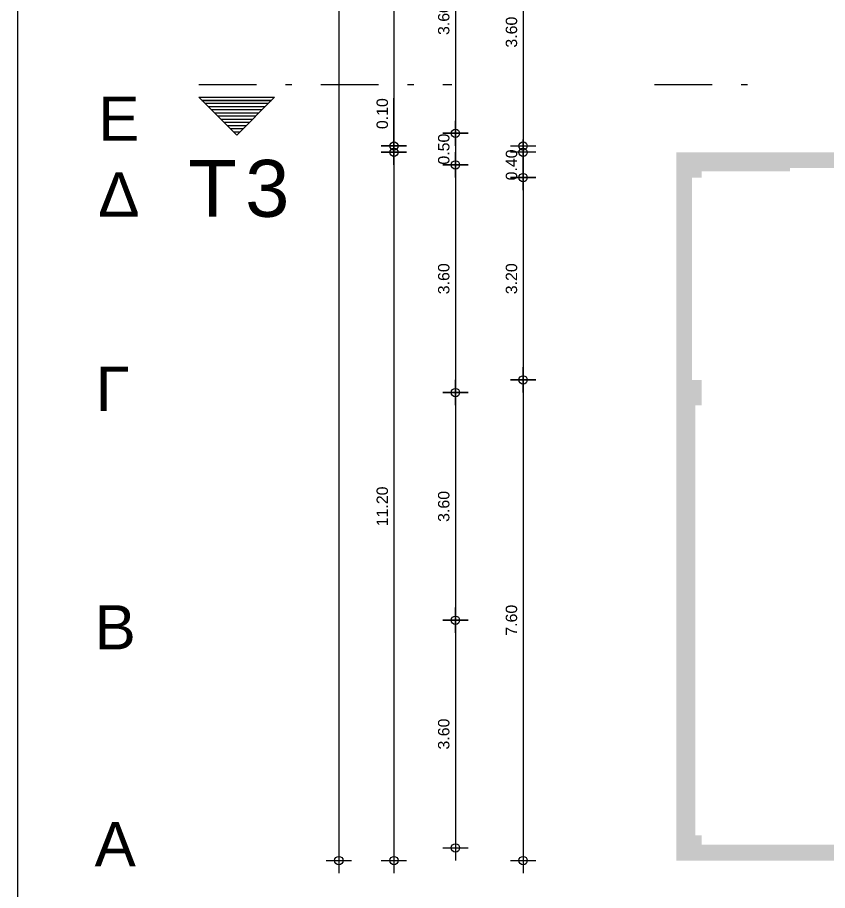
# Model space of a CAD drawing. Header units: metres. Extents: x 0 to 132, y -109 to 310.
# Drawn here: x 1 to 13.81, y -77.35 to -63.54 of the extents above; entities that cross this region are included whole.
import ezdxf

# ---------------------------------------------------------------- set-up
doc = ezdxf.new("R2010")
doc.units = ezdxf.units.M
doc.header["$LTSCALE"] = 0.036
doc.linetypes.add('DASHDOTX2', pattern=[50.8, 25.4, -12.7, 0, -12.7])
doc.layers.get('Defpoints').update_dxf_attribs({"color": 252})
for name, color, linetype in [('arxitektonika', 254, 'Continuous'), ('BORDER', 252, 'Continuous'), ('DIMBLK', 252, 'Continuous'), ('LAYER-ON', 252, 'Continuous')]:
    doc.layers.add(name, color=color, linetype=linetype)
doc.styles.add('COMU-N', font='arial.ttf')
doc.styles.get("Standard").update_dxf_attribs({"font": 'arial.ttf'})
doc.dimstyles.new('CADWDOT', dxfattribs={"dimscale": 0.1, "dimtxt": 1.8, "dimasz": 0.08, "dimexe": 2, "dimexo": 0, "dimgap": 0.09, "dimtad": 0, "dimrnd": 0.001, "dimzin": 0, "dimdsep": 46, "dimtxsty": 'Standard', "dimblk1": 'ARTDIM', "dimblk2": 'ARTDIM', "dimsah": 1, "dimcen": 0.09, "dimdle": 0.05, "dimse1": 1, "dimse2": 1, "dimadec": 0, "dimazin": 0, "dimtfac": 1, "dimtmove": 0, "dimatfit": 3, "dimldrblk": 'ARTDIM', "dimfxl": 2, "dimtvp": 0.9999, "dimtolj": 1, "dimtzin": 0, "dimarcsym": 0})

# ---------------------------------------------------------------- blocks, each defined once
blk = doc.blocks.new('art103')
at = {"layer": 'BORDER'}
blk.add_line((0.25, 14.6), (0.25, 0.25), dxfattribs=at)
blk = doc.blocks.new('ARTDIM')
at = {"layer": 'DIMBLK'}
for p, q in [((0, -24.9975), (0, 24.9975)), ((-24.9975, 0), (24.9975, 0))]:
    blk.add_line(p, q, dxfattribs=at)
blk.add_circle((0, 0), 8.25, dxfattribs=at)
blk = doc.blocks.new('*D1238')
at = {"layer": 'arxitektonika', "color": 0, "lineweight": -2}
blk.add_line((8.997, -61.979), (8.997, -65.563), dxfattribs=at)
at = {"layer": 'Defpoints', "color": 0, "transparency": 16777216}
for p in [(11.418, -61.971), (8.997, -65.571), (11.418, -65.571)]:
    blk.add_point(p, dxfattribs=at)
at = {"layer": 'arxitektonika', "color": 0, "lineweight": -2, "xscale": 0.008, "yscale": 0.008, "zscale": 0.008}
for p, rotation in [((8.997, -61.971), 90), ((8.997, -65.571), 270)]:
    blk.add_blockref('ARTDIM', p, dxfattribs=dict(at, rotation=rotation))
at = {"layer": 'arxitektonika', "color": 0, "insert": (8.813, -63.771), "char_height": 0.18, "attachment_point": 5, "rotation": 90}
blk.add_mtext('\\A1;3.60', dxfattribs=at)
blk = doc.blocks.new('*D1239')
at = {"layer": 'arxitektonika', "color": 0, "lineweight": -2}
for p, q in [((6.954, -65.571), (6.954, -64.817)), ((6.954, -65.663), (6.954, -65.579))]:
    blk.add_line(p, q, dxfattribs=at)
at = {"layer": 'Defpoints', "color": 0, "transparency": 16777216}
for p in [(7.35, -65.571), (6.954, -65.671), (7.35, -65.671)]:
    blk.add_point(p, dxfattribs=at)
at = {"layer": 'arxitektonika', "color": 0, "lineweight": -2, "xscale": 0.008, "yscale": 0.008, "zscale": 0.008}
for p, rotation in [((6.954, -65.571), 90), ((6.954, -65.671), 270)]:
    blk.add_blockref('ARTDIM', p, dxfattribs=dict(at, rotation=rotation))
at = {"layer": 'arxitektonika', "color": 0, "insert": (6.77, -65.06), "char_height": 0.18, "attachment_point": 5, "rotation": 90}
blk.add_mtext('\\A1;0.10', dxfattribs=at)
blk = doc.blocks.new('*D1240')
at = {"layer": 'arxitektonika', "color": 0, "lineweight": -2}
blk.add_line((8.997, -65.679), (8.997, -66.063), dxfattribs=at)
at = {"layer": 'Defpoints', "color": 0, "transparency": 16777216}
for p in [(9.913, -65.671), (8.997, -66.071), (9.913, -66.071)]:
    blk.add_point(p, dxfattribs=at)
at = {"layer": 'arxitektonika', "color": 0, "lineweight": -2, "xscale": 0.008, "yscale": 0.008, "zscale": 0.008}
for p, rotation in [((8.997, -65.671), 90), ((8.997, -66.071), 270)]:
    blk.add_blockref('ARTDIM', p, dxfattribs=dict(at, rotation=rotation))
at = {"layer": 'arxitektonika', "color": 0, "insert": (8.813, -65.871), "char_height": 0.18, "attachment_point": 5, "rotation": 90}
blk.add_mtext('\\A1;0.40', dxfattribs=at)
blk = doc.blocks.new('*D1241')
at = {"layer": 'arxitektonika', "color": 0, "lineweight": -2}
blk.add_line((8.997, -66.079), (8.997, -69.263), dxfattribs=at)
at = {"layer": 'Defpoints', "color": 0, "transparency": 16777216}
for p in [(9.913, -66.071), (8.997, -69.271), (9.913, -69.271)]:
    blk.add_point(p, dxfattribs=at)
at = {"layer": 'arxitektonika', "color": 0, "lineweight": -2, "xscale": 0.008, "yscale": 0.008, "zscale": 0.008}
for p, rotation in [((8.997, -66.071), 90), ((8.997, -69.271), 270)]:
    blk.add_blockref('ARTDIM', p, dxfattribs=dict(at, rotation=rotation))
at = {"layer": 'arxitektonika', "color": 0, "insert": (8.813, -67.671), "char_height": 0.18, "attachment_point": 5, "rotation": 90}
blk.add_mtext('\\A1;3.20', dxfattribs=at)
blk = doc.blocks.new('*D1242')
at = {"layer": 'arxitektonika', "color": 0, "lineweight": -2}
blk.add_line((8.997, -69.279), (8.997, -76.863), dxfattribs=at)
at = {"layer": 'Defpoints', "color": 0, "transparency": 16777216}
for p in [(9.913, -69.271), (8.997, -76.871), (9.913, -76.871)]:
    blk.add_point(p, dxfattribs=at)
at = {"layer": 'arxitektonika', "color": 0, "lineweight": -2, "xscale": 0.008, "yscale": 0.008, "zscale": 0.008}
for p, rotation in [((8.997, -69.271), 90), ((8.997, -76.871), 270)]:
    blk.add_blockref('ARTDIM', p, dxfattribs=dict(at, rotation=rotation))
at = {"layer": 'arxitektonika', "color": 0, "insert": (8.813, -73.071), "char_height": 0.18, "attachment_point": 5, "rotation": 90}
blk.add_mtext('\\A1;7.60', dxfattribs=at)
blk = doc.blocks.new('*D1245')
at = {"layer": 'arxitektonika', "color": 0, "lineweight": -2}
blk.add_line((6.954, -43.779), (6.954, -65.563), dxfattribs=at)
at = {"layer": 'Defpoints', "color": 0, "transparency": 16777216}
for p in [(9.452, -43.771), (6.954, -65.571), (10.588, -65.571)]:
    blk.add_point(p, dxfattribs=at)
at = {"layer": 'arxitektonika', "color": 0, "lineweight": -2, "xscale": 0.008, "yscale": 0.008, "zscale": 0.008}
for p, rotation in [((6.954, -43.771), 90), ((6.954, -65.571), 270)]:
    blk.add_blockref('ARTDIM', p, dxfattribs=dict(at, rotation=rotation))
at = {"layer": 'arxitektonika', "color": 0, "insert": (6.77, -54.671), "char_height": 0.18, "attachment_point": 5, "rotation": 90}
blk.add_mtext('\\A1;21.80', dxfattribs=at)
blk = doc.blocks.new('*D1246')
at = {"layer": 'arxitektonika', "color": 0, "lineweight": -2}
blk.add_line((6.954, -65.679), (6.954, -76.863), dxfattribs=at)
at = {"layer": 'Defpoints', "color": 0, "transparency": 16777216}
for p in [(9.083, -65.671), (6.954, -76.871), (9.083, -76.871)]:
    blk.add_point(p, dxfattribs=at)
at = {"layer": 'arxitektonika', "color": 0, "lineweight": -2, "xscale": 0.008, "yscale": 0.008, "zscale": 0.008}
for p, rotation in [((6.954, -65.671), 90), ((6.954, -76.871), 270)]:
    blk.add_blockref('ARTDIM', p, dxfattribs=dict(at, rotation=rotation))
at = {"layer": 'arxitektonika', "color": 0, "insert": (6.77, -71.271), "char_height": 0.18, "attachment_point": 5, "rotation": 90}
blk.add_mtext('\\A1;11.20', dxfattribs=at)
blk = doc.blocks.new('*D1247')
at = {"layer": 'arxitektonika', "color": 0, "lineweight": -2}
blk.add_line((6.082, -43.779), (6.082, -76.863), dxfattribs=at)
at = {"layer": 'Defpoints', "color": 0, "transparency": 16777216}
for p in [(9.452, -43.771), (6.082, -76.871), (9.452, -76.871)]:
    blk.add_point(p, dxfattribs=at)
at = {"layer": 'arxitektonika', "color": 0, "lineweight": -2, "xscale": 0.008, "yscale": 0.008, "zscale": 0.008}
for p, rotation in [((6.082, -43.771), 90), ((6.082, -76.871), 270)]:
    blk.add_blockref('ARTDIM', p, dxfattribs=dict(at, rotation=rotation))
at = {"layer": 'arxitektonika', "color": 0, "insert": (5.898, -60.321), "char_height": 0.18, "attachment_point": 5, "rotation": 90}
blk.add_mtext('\\A1;33.10', dxfattribs=at)
blk = doc.blocks.new('*D1333')
at = {"layer": 'arxitektonika', "color": 0, "lineweight": -2}
blk.add_line((7.926, -61.779), (7.926, -65.363), dxfattribs=at)
at = {"layer": 'Defpoints', "color": 0, "transparency": 16777216}
for p in [(3.079, -61.771), (3.079, -65.371), (7.926, -65.371)]:
    blk.add_point(p, dxfattribs=at)
at = {"layer": 'arxitektonika', "color": 0, "lineweight": -2, "xscale": 0.008, "yscale": 0.008, "zscale": 0.008}
for p, rotation in [((7.926, -61.771), 90), ((7.926, -65.371), 270)]:
    blk.add_blockref('ARTDIM', p, dxfattribs=dict(at, rotation=rotation))
at = {"layer": 'arxitektonika', "color": 0, "insert": (7.742, -63.571), "char_height": 0.18, "attachment_point": 5, "rotation": 90}
blk.add_mtext('\\A1;3.60', dxfattribs=at)
blk = doc.blocks.new('*D1334')
at = {"layer": 'arxitektonika', "color": 0, "lineweight": -2}
blk.add_line((7.926, -65.379), (7.926, -65.863), dxfattribs=at)
at = {"layer": 'Defpoints', "color": 0, "transparency": 16777216}
for p in [(3.079, -65.371), (3.079, -65.871), (7.926, -65.871)]:
    blk.add_point(p, dxfattribs=at)
at = {"layer": 'arxitektonika', "color": 0, "lineweight": -2, "xscale": 0.008, "yscale": 0.008, "zscale": 0.008}
for p, rotation in [((7.926, -65.371), 90), ((7.926, -65.871), 270)]:
    blk.add_blockref('ARTDIM', p, dxfattribs=dict(at, rotation=rotation))
at = {"layer": 'arxitektonika', "color": 0, "insert": (7.742, -65.621), "char_height": 0.18, "attachment_point": 5, "rotation": 90}
blk.add_mtext('\\A1;0.50', dxfattribs=at)
blk = doc.blocks.new('*D1335')
at = {"layer": 'arxitektonika', "color": 0, "lineweight": -2}
blk.add_line((7.926, -65.879), (7.926, -69.463), dxfattribs=at)
at = {"layer": 'Defpoints', "color": 0, "transparency": 16777216}
for p in [(3.079, -65.871), (3.079, -69.471), (7.926, -69.471)]:
    blk.add_point(p, dxfattribs=at)
at = {"layer": 'arxitektonika', "color": 0, "lineweight": -2, "xscale": 0.008, "yscale": 0.008, "zscale": 0.008}
for p, rotation in [((7.926, -65.871), 90), ((7.926, -69.471), 270)]:
    blk.add_blockref('ARTDIM', p, dxfattribs=dict(at, rotation=rotation))
at = {"layer": 'arxitektonika', "color": 0, "insert": (7.742, -67.671), "char_height": 0.18, "attachment_point": 5, "rotation": 90}
blk.add_mtext('\\A1;3.60', dxfattribs=at)
blk = doc.blocks.new('*D1336')
at = {"layer": 'arxitektonika', "color": 0, "lineweight": -2}
blk.add_line((7.926, -69.479), (7.926, -73.063), dxfattribs=at)
at = {"layer": 'Defpoints', "color": 0, "transparency": 16777216}
for p in [(3.079, -69.471), (3.079, -73.071), (7.926, -73.071)]:
    blk.add_point(p, dxfattribs=at)
at = {"layer": 'arxitektonika', "color": 0, "lineweight": -2, "xscale": 0.008, "yscale": 0.008, "zscale": 0.008}
for p, rotation in [((7.926, -69.471), 90), ((7.926, -73.071), 270)]:
    blk.add_blockref('ARTDIM', p, dxfattribs=dict(at, rotation=rotation))
at = {"layer": 'arxitektonika', "color": 0, "insert": (7.742, -71.271), "char_height": 0.18, "attachment_point": 5, "rotation": 90}
blk.add_mtext('\\A1;3.60', dxfattribs=at)
blk = doc.blocks.new('*D1337')
at = {"layer": 'arxitektonika', "color": 0, "lineweight": -2}
blk.add_line((7.926, -73.079), (7.926, -76.663), dxfattribs=at)
at = {"layer": 'Defpoints', "color": 0, "transparency": 16777216}
for p in [(3.079, -73.071), (3.079, -76.671), (7.926, -76.671)]:
    blk.add_point(p, dxfattribs=at)
at = {"layer": 'arxitektonika', "color": 0, "lineweight": -2, "xscale": 0.008, "yscale": 0.008, "zscale": 0.008}
for p, rotation in [((7.926, -73.071), 90), ((7.926, -76.671), 270)]:
    blk.add_blockref('ARTDIM', p, dxfattribs=dict(at, rotation=rotation))
at = {"layer": 'arxitektonika', "color": 0, "insert": (7.742, -74.871), "char_height": 0.18, "attachment_point": 5, "rotation": 90}
blk.add_mtext('\\A1;3.60', dxfattribs=at)

msp = doc.modelspace()

# ---------------------------------------------------------------- hatches: boundary and pattern name
at = {"layer": 'arxitektonika'}
h = msp.add_hatch(color=256, dxfattribs=at)
h.paths.add_polyline_path([(11.818, -65.671), (11.418, -65.671), (11.418, -66.071), (11.818, -66.071)])
h.paths.add_polyline_path([(13.218, -65.671), (11.818, -65.671), (11.818, -65.971), (13.218, -65.971)])
h.paths.add_polyline_path([(14.818, -65.671), (13.218, -65.671), (13.218, -65.921), (14.818, -65.921)])
h.paths.add_polyline_path([(15.218, -65.671), (14.818, -65.671), (14.818, -66.071), (15.218, -66.071)])
h.paths.add_polyline_path([(18.418, -65.671), (15.218, -65.671), (15.218, -65.921), (18.418, -65.921)])
h.paths.add_polyline_path([(18.818, -65.671), (18.418, -65.671), (18.418, -66.271), (18.818, -66.271)])
h.paths.add_polyline_path([(20.418, -65.671), (18.818, -65.671), (18.818, -65.921), (20.418, -65.921)])
h.paths.add_polyline_path([(22.018, -65.671), (20.418, -65.671), (20.418, -65.971), (22.018, -65.971)])
h.paths.add_polyline_path([(22.418, -65.671), (22.018, -65.671), (22.018, -66.071), (22.418, -66.071)])
h.paths.add_polyline_path([(29.218, -65.671), (22.418, -65.671), (22.418, -65.921), (29.218, -65.921)])
h.paths.add_polyline_path([(29.618, -65.671), (29.218, -65.671), (29.218, -66.071), (29.618, -66.071)])
h.paths.add_polyline_path([(33.218, -65.671), (32.818, -65.671), (32.818, -66.071), (33.218, -66.071)])
h.paths.add_polyline_path([(33.218, -69.271), (32.818, -69.271), (32.818, -69.671), (33.218, -69.671)])
h.paths.add_polyline_path([(29.618, -69.271), (29.218, -69.271), (29.218, -69.871), (29.618, -69.871)])
h.paths.add_polyline_path([(26.018, -69.271), (25.618, -69.271), (25.618, -69.871), (26.018, -69.871)])
h.paths.add_polyline_path([(22.418, -69.271), (22.018, -69.271), (22.018, -69.871), (22.418, -69.871)])
h.paths.add_polyline_path([(15.218, -69.271), (14.818, -69.271), (14.818, -69.871), (15.218, -69.871)])
h.paths.add_polyline_path([(11.818, -69.271), (11.418, -69.271), (11.418, -69.671), (11.818, -69.671)])
h.paths.add_polyline_path([(11.668, -66.071), (11.418, -66.071), (11.418, -69.271), (11.668, -69.271)])
h.paths.add_polyline_path([(11.718, -69.671), (11.418, -69.671), (11.418, -76.471), (11.718, -76.471)])
h.paths.add_polyline_path([(11.818, -76.471), (11.418, -76.471), (11.418, -76.871), (11.818, -76.871)])
h.paths.add_polyline_path([(14.818, -76.621), (11.818, -76.621), (11.818, -76.871), (14.818, -76.871)])
h.paths.add_polyline_path([(15.218, -76.271), (14.818, -76.271), (14.818, -76.871), (15.218, -76.871)])
h.paths.add_polyline_path([(16.818, -76.621), (15.218, -76.621), (15.218, -76.871), (16.818, -76.871)])
h.paths.add_polyline_path([(18.418, -76.571), (16.818, -76.571), (16.818, -76.871), (18.418, -76.871)])
h.paths.add_polyline_path([(18.818, -76.471), (18.418, -76.471), (18.418, -76.871), (18.818, -76.871)])
h.paths.add_polyline_path([(18.818, -72.771), (18.418, -72.771), (18.418, -73.371), (18.818, -73.371)])
h.paths.add_polyline_path([(22.018, -76.621), (18.818, -76.621), (18.818, -76.871), (22.018, -76.871)])
h.paths.add_polyline_path([(22.418, -76.271), (22.018, -76.271), (22.018, -76.871), (22.418, -76.871)])
h.paths.add_polyline_path([(25.618, -76.621), (22.418, -76.621), (22.418, -76.871), (25.618, -76.871)])
h.paths.add_polyline_path([(26.018, -76.271), (25.618, -76.271), (25.618, -76.871), (26.018, -76.871)])
h.paths.add_polyline_path([(29.218, -76.621), (26.018, -76.621), (26.018, -76.871), (29.218, -76.871)])
h.paths.add_polyline_path([(29.618, -76.271), (29.218, -76.271), (29.218, -76.871), (29.618, -76.871)])
h.paths.add_polyline_path([(31.218, -76.621), (29.618, -76.621), (29.618, -76.871), (31.218, -76.871)])
h.paths.add_polyline_path([(32.818, -76.571), (31.218, -76.571), (31.218, -76.871), (32.818, -76.871)])
h.paths.add_polyline_path([(33.218, -76.471), (32.818, -76.471), (32.818, -76.871), (33.218, -76.871)])
h.paths.add_polyline_path([(33.218, -69.671), (32.968, -69.671), (32.968, -76.471), (33.218, -76.471)])

# ---------------------------------------------------------------- linework, layer by layer
at = {"layer": 'arxitektonika', "linetype": 'DASHDOTX2'}
for p, q in [((3.867, -64.601), (7.867, -64.601)), ((11.074, -64.601), (12.816, -64.601))]:
    msp.add_line(p, q, dxfattribs=at)
at = {"layer": 'arxitektonika'}
for p, q in [((3.867, -64.801), (4.467, -64.801)), ((4.467, -65.401), (3.867, -64.801)), ((5.017, -64.851), (3.917, -64.851)), ((3.917, -64.851), (5.017, -64.851)), ((5.017, -64.851), (3.917, -64.851)), ((4.467, -64.801), (5.067, -64.801)), ((4.467, -65.401), (5.067, -64.801)), ((4.967, -64.901), (3.967, -64.901)), ((4.917, -64.951), (4.017, -64.951)), ((4.867, -65.001), (4.067, -65.001)), ((4.817, -65.051), (4.117, -65.051)), ((4.767, -65.101), (4.167, -65.101)), ((4.717, -65.151), (4.217, -65.151)), ((4.667, -65.201), (4.267, -65.201)), ((4.617, -65.251), (4.317, -65.251)), ((4.567, -65.301), (4.367, -65.301)), ((4.517, -65.351), (4.417, -65.351))]:
    msp.add_line(p, q, dxfattribs=at)

# ---------------------------------------------------------------- block references
at = {"layer": 'LAYER-ON', "xscale": 4, "yscale": 4, "zscale": 4}
msp.add_blockref('art103', (0, -91.054), dxfattribs=at)

# ---------------------------------------------------------------- texts
at = {"layer": 'arxitektonika', "style": 'COMU-N'}
for s, height, p in [('Ε', 0.7, (2.277, -65.489)), ('Τ', 0.9, (3.702, -66.691)), ('3', 0.9, (4.601, -66.691)), ('Δ', 0.7, (2.277, -66.688)), ('Γ', 0.7, (2.237, -69.763)), ('Β', 0.7, (2.22, -73.533)), ('Α', 0.7, (2.22, -76.963))]:
    msp.add_text(s, height=height, dxfattribs=at).set_placement(p)

# ---------------------------------------------------------------- dimensions: what is measured, and where the dimension line sits
at = {"layer": 'arxitektonika'}
for base, p1, p2, picture, middle in [((6.082, -76.871), (9.452, -43.771), (9.452, -76.871), '*D1247', (5.898, -60.321)), ((6.954, -65.571), (9.452, -43.771), (10.588, -65.571), '*D1245', (6.77, -54.671)), ((7.926, -65.371), (3.079, -61.771), (3.079, -65.371), '*D1333', (7.742, -63.571)), ((8.997, -65.571), (11.418, -61.971), (11.418, -65.571), '*D1238', (8.813, -63.771)), ((7.926, -65.871), (3.079, -65.371), (3.079, -65.871), '*D1334', (7.742, -65.621)), ((6.954, -76.871), (9.083, -65.671), (9.083, -76.871), '*D1246', (6.77, -71.271)), ((7.926, -69.471), (3.079, -65.871), (3.079, -69.471), '*D1335', (7.742, -67.671)), ((8.997, -69.271), (9.913, -66.071), (9.913, -69.271), '*D1241', (8.813, -67.671)), ((8.997, -76.871), (9.913, -69.271), (9.913, -76.871), '*D1242', (8.813, -73.071)), ((7.926, -73.071), (3.079, -69.471), (3.079, -73.071), '*D1336', (7.742, -71.271)), ((7.926, -76.671), (3.079, -73.071), (3.079, -76.671), '*D1337', (7.742, -74.871))]:
    dim = msp.add_linear_dim(base=base, p1=p1, p2=p2, angle=90, dimstyle='CADWDOT', dxfattribs=at)
    dim.commit()
    dim.dimension.update_dxf_attribs({"geometry": picture, "text_midpoint": middle})
for base, p1, p2, picture, middle in [((6.954, -65.671), (7.35, -65.571), (7.35, -65.671), '*D1239', (6.954, -65.06)), ((8.997, -66.071), (9.913, -65.671), (9.913, -66.071), '*D1240', (8.997, -65.871))]:
    dim = msp.add_linear_dim(base=base, p1=p1, p2=p2, angle=90, dimstyle='CADWDOT', dxfattribs=at)
    dim.commit()
    dim.dimension.update_dxf_attribs({"geometry": picture, "text_midpoint": middle, "dimtype": 160})

doc.saveas('drawing.dxf')
